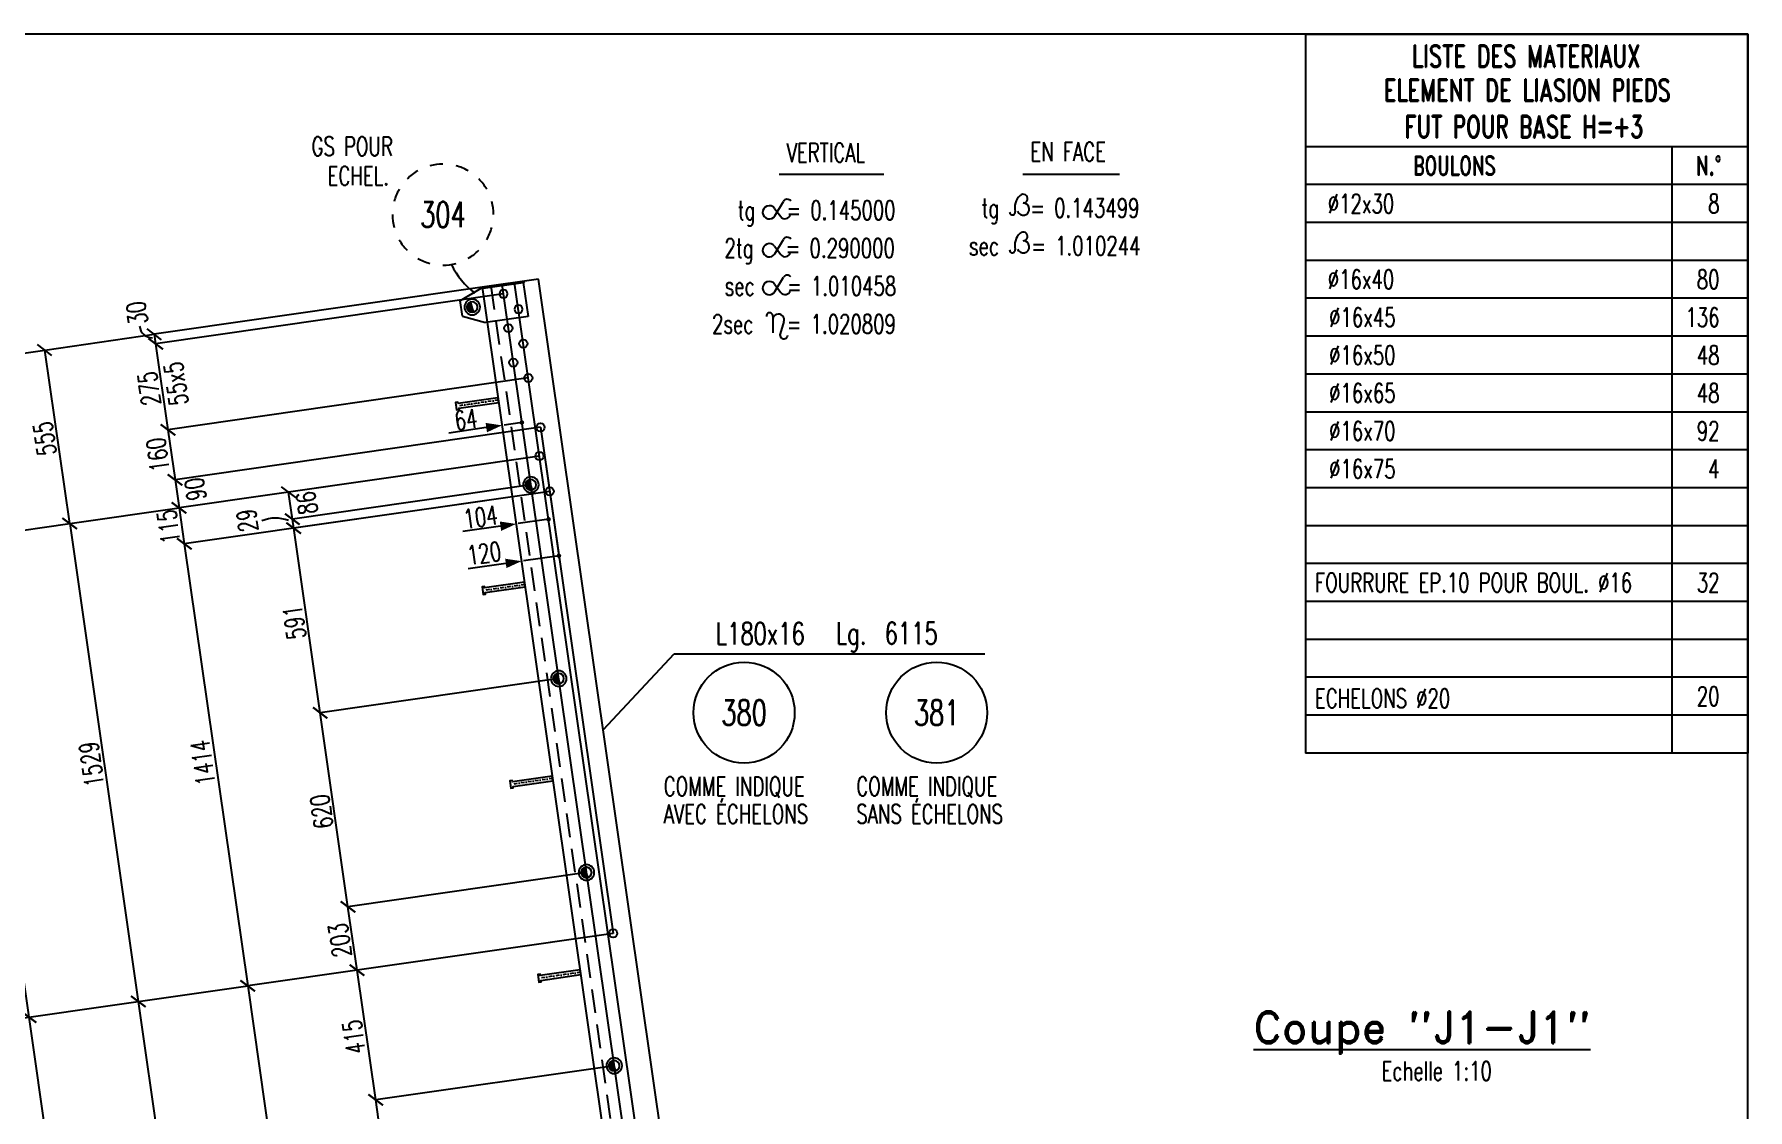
# Model space of a CAD drawing. Extents: x 142141 to 158361, y -148739 to -137259.
# Drawn here: x 152935 to 158361, y -140664 to -137259 of the extents above; entities that cross this region are included whole.
import ezdxf
from ezdxf.enums import TextEntityAlignment as Align

# ---------------------------------------------------------------- set-up
doc = ezdxf.new("R2010")
doc.units = 0
doc.header["$LTSCALE"] = 150
doc.header["$MEASUREMENT"] = 0
doc.header["$PDMODE"] = 33
doc.header["$PDSIZE"] = 5
doc.linetypes.add('DASHDOT', pattern=[1, 0.5, -0.25, 0, -0.25])
doc.linetypes.add('DASHED', pattern=[0.75, 0.5, -0.25])
doc.layers.get('0').update_dxf_attribs({"linetype": 'CONTINUOUS'})
for name, color, linetype in [('ASSI', 6, 'CONTINUOUS'), ('BOLLINI_1', 7, 'CONTINUOUS'), ('Echelon', 3, 'CONTINUOUS'), ('FORI', 2, 'CONTINUOUS'), ('LINEA-MEDIA', 7, 'CONTINUOUS'), ('LINEA_ANG', 2, 'CONTINUOUS'), ('LINEE_PIASTRA', 2, 'CONTINUOUS'), ('LINEE_PIASTRE', 2, 'CONTINUOUS'), ('LM', 7, 'CONTINUOUS'), ('LP', 3, 'CONTINUOUS'), ('LS', 7, 'CONTINUOUS'), ('MZ', 6, 'DASHDOT'), ('PIASTRE', 5, 'CONTINUOUS'), ('QT_MAL', 7, 'CONTINUOUS'), ('QT_MPR', 7, 'CONTINUOUS'), ('TESTI_A_P', 7, 'CONTINUOUS'), ('TRAT-Y', 7, 'DASHED')]:
    doc.layers.add(name, color=color, linetype=linetype)
doc.styles.add('QUOTE', font='ROMANS8.SHX', dxfattribs={"width": 0.7})
doc.styles.add('RD', font='ROMAND8.SHX', dxfattribs={"width": 0.7})
doc.styles.add('RQL', font='ROMANS8.SHX', dxfattribs={"width": 0.7})
doc.styles.add('RS', font='ROMANS8.shx', dxfattribs={"width": 0.7})
doc.styles.get("Standard").update_dxf_attribs({"font": 'ROMANS8.SHX', "width": 0.7})
doc.dimstyles.new('FRECCE1', dxfattribs={"dimtxt": 60, "dimasz": 6.6667, "dimexe": 0, "dimexo": 0, "dimgap": 1, "dimtad": 1, "dimzin": 0, "dimdsep": 46, "dimtxsty": 'RS', "dimblk1": 'QUOTP', "dimblk2": 'QUOTF', "dimsah": 1, "dimcen": 0, "dimclrd": 2, "dimclre": 2, "dimclrt": 7, "dimadec": 0, "dimazin": 0, "dimtfac": 1, "dimtix": 1, "dimtmove": 2, "dimatfit": 3, "dimldrblk": 'QUOTP', "dimfxl": 1, "dimtolj": 1, "dimtzin": 0, "dimarcsym": 0})
doc.dimstyles.new('TRATTO', dxfattribs={"dimscale": 0, "dimtxt": 60, "dimasz": 40, "dimexe": 0, "dimexo": 0, "dimgap": 10, "dimtad": 1, "dimrnd": 0.5, "dimdsep": 46, "dimtxsty": 'RS', "dimblk1": 'OBLIQUE', "dimblk2": 'OBLIQUE', "dimsah": 1, "dimcen": 0.09, "dimclrd": 2, "dimclre": 2, "dimclrt": 7, "dimadec": 0, "dimazin": 0, "dimtfac": 1, "dimtix": 1, "dimtmove": 2, "dimatfit": 3, "dimfxl": 1, "dimtolj": 1, "dimtzin": 0, "dimarcsym": 0})

# ---------------------------------------------------------------- blocks, each defined once
blk = doc.blocks.new('16')
blk.add_circle((0, 0), 1)
blk = doc.blocks.new('P20')
at = {"color": 0}
for p, q in [((0, 0.98), (0.02, 1)), ((0, 0.94), (0.06, 1)), ((1, -0.01), (0, 0.99)), ((0, 0.89), (0.1, 0.99)), ((0, 0.85), (0.14, 0.99)), ((0, 0.8), (0.18, 0.98)), ((0, 0.76), (0.22, 0.98)), ((0, 0.71), (0.25, 0.97)), ((0, 0.67), (0.29, 0.96)), ((1, -0.05), (0, 0.95)), ((0, 0.62), (0.32, 0.95)), ((0, 0.58), (0.36, 0.93)), ((0, 0.53), (0.39, 0.92)), ((0, 0.49), (0.42, 0.91)), ((1, -0.09), (0, 0.9)), ((0, 0.44), (0.45, 0.89)), ((0, 0.4), (0.48, 0.88)), ((0.99, -0.13), (0, 0.86)), ((0, 0.35), (0.51, 0.86)), ((0, 0.31), (0.54, 0.84)), ((0, 0.26), (0.56, 0.83)), ((0.99, -0.17), (0, 0.81)), ((0, 0.22), (0.59, 0.81)), ((0, 0.17), (0.61, 0.79)), ((0.98, -0.21), (0, 0.77)), ((0, 0.13), (0.64, 0.77)), ((0, 0.08), (0.66, 0.75)), ((0, 0.04), (0.69, 0.73)), ((0.97, -0.25), (0, 0.72)), ((0, -0.01), (0.71, 0.7)), ((0.96, -0.28), (0, 0.68)), ((0, -0.05), (0.73, 0.68)), ((0, -0.1), (0.75, 0.66)), ((0.95, -0.32), (0, 0.63)), ((0, -0.14), (0.77, 0.63)), ((0, -0.19), (0.79, 0.61)), ((0.94, -0.35), (0, 0.59)), ((0, -0.23), (0.81, 0.58)), ((0, -0.28), (0.83, 0.56)), ((0.92, -0.38), (0, 0.54)), ((0, -0.32), (0.85, 0.53)), ((0.91, -0.41), (0, 0.5)), ((0, -0.36), (0.87, 0.5)), ((0, -0.41), (0.88, 0.47)), ((0.9, -0.44), (0, 0.45)), ((0, -0.45), (0.9, 0.44)), ((0.88, -0.47), (0, 0.41)), ((0, -0.5), (0.91, 0.41)), ((0, -0.54), (0.92, 0.38)), ((0.87, -0.5), (0, 0.36)), ((0, -0.59), (0.94, 0.35)), ((0.85, -0.53), (0, 0.32)), ((0, -0.63), (0.95, 0.31)), ((0, -0.68), (0.96, 0.28)), ((0.83, -0.56), (0, 0.27)), ((0, -0.72), (0.97, 0.25)), ((0.81, -0.58), (0, 0.23)), ((0, -0.77), (0.98, 0.21)), ((0.79, -0.61), (0, 0.18)), ((0, -0.81), (0.99, 0.17)), ((0.77, -0.63), (0, 0.14)), ((0, -0.86), (0.99, 0.13)), ((0.75, -0.66), (0, 0.09)), ((0, -0.9), (1, 0.09)), ((0.73, -0.68), (0, 0.05)), ((0, -0.95), (1, 0.05)), ((0.71, -0.7), (0, 0.01)), ((0, -0.99), (1, 0.01)), ((1, 0.04), (0.04, 1)), ((1, 0.09), (0.09, 1)), ((0.99, 0.14), (0.14, 0.99)), ((0.98, 0.19), (0.19, 0.98)), ((0.97, 0.25), (0.25, 0.97)), ((0.95, 0.31), (0.31, 0.95)), ((0.92, 0.38), (0.38, 0.92)), ((0.88, 0.47), (0.47, 0.88)), ((0.81, 0.59), (0.59, 0.81)), ((0.69, -0.73), (0, -0.04)), ((0.66, -0.75), (0, -0.08)), ((0.64, -0.77), (0, -0.13)), ((0.61, -0.79), (0, -0.17)), ((0.59, -0.81), (0, -0.22)), ((0.56, -0.83), (0, -0.26)), ((0.54, -0.84), (0, -0.31)), ((0.51, -0.86), (0, -0.35)), ((0.48, -0.88), (0, -0.4)), ((0.45, -0.89), (0, -0.44)), ((0.42, -0.91), (0, -0.49)), ((0.39, -0.92), (0, -0.53)), ((0.36, -0.93), (0, -0.58)), ((0.32, -0.95), (0, -0.62)), ((0.29, -0.96), (0, -0.67)), ((0.25, -0.97), (0, -0.71)), ((0.22, -0.98), (0, -0.76)), ((0.18, -0.98), (0, -0.8)), ((0.14, -0.99), (0, -0.85)), ((0.1, -0.99), (0, -0.89)), ((0.04, -1), (1, -0.04)), ((0.09, -1), (1, -0.09)), ((0.14, -0.99), (0.99, -0.14)), ((0.19, -0.98), (0.98, -0.19)), ((0.25, -0.97), (0.97, -0.25)), ((0.31, -0.95), (0.95, -0.31)), ((0.38, -0.92), (0.92, -0.38)), ((0.47, -0.88), (0.88, -0.47)), ((0.59, -0.81), (0.81, -0.59))]:
    blk.add_line(p, q, dxfattribs=at)
for radius in [1.5, 1]:
    blk.add_circle((0, 0), radius)
blk = doc.blocks.new('ASSE98')
blk.add_line((0, 0), (1, 0))
at = {"color": 7, "style": 'QUOTE', "width": 0.5, "flags": 1}
for tag, p in [('TI', (1.38308, 6.82731)), ('DI_S', (1.38308, 6.42178)), ('D_S', (1.38308, 6.02092)), ('E_S', (1.38308, 5.68065)), ('NFORI', (1.36454, 5.29792)), ('ALAR', (1.36349, 4.93246)), ('FAM', (1.3775, 4.54645)), ('ALA', (1.38308, 4.19257)), ('DISP2', (1.38308, 3.84971)), ('DISP1', (1.38308, 3.50686)), ('PINZAF', (1.38308, 3.164)), ('PINZAI', (1.38308, 2.82114)), ('TRP', (1.38308, 2.47829)), ('NP', (1.38308, 2.13543)), ('SV', (1.38308, 1.79257)), ('PESO', (1.38308, 1.44971)), ('QUA', (1.38308, 1.10686)), ('LUN', (1.38308, 0.764)), ('PROF', (1.38308, 0.42114)), ('POS', (1.38308, 0.07829))]:
    blk.add_attdef(tag, p, '', height=0.2, dxfattribs=at)
at = {"color": 7, "flags": 1}
for tag, p in [('LAV1', (3.07431, 6.82847)), ('LAV2', (3.07431, 6.49513)), ('LAV3', (3.07431, 6.1618)), ('LAV4', (3.07431, 5.82847)), ('LAV5', (3.07431, 5.49513)), ('LAV6', (3.07431, 5.1618)), ('LAV7', (3.07431, 4.82847)), ('LAV8', (3.07431, 4.49513)), ('LAV9', (3.07431, 4.1618)), ('LAV10', (3.07431, 3.82847))]:
    blk.add_attdef(tag, p, '', height=0.2, dxfattribs=at)
blk = doc.blocks.new('A$C6E393FD9')
at = {"layer": 'Echelon'}
blk.add_lwpolyline([(2.5, 0), (0, 19.8), (168.6, 41.4), (167.9, 47.2), (177.8, 48.5), (181.8, 17.1), (171.9, 15.8), (171.2, 21.6), (2.5, 0)], close=True, dxfattribs=at)
at = {"layer": 'MZ', "ltscale": 0.2}
blk.add_line((1.3, 9.9), (179.8, 32.8), dxfattribs=at)
blk = doc.blocks.new('MRKR_98')
blk.add_point((0, 0))
at = {"color": 7, "style": 'QUOTE', "width": 0.5, "flags": 1}
for tag, p in [('NFORI', (3.72, 5.3)), ('TI', (3.73, 6.83)), ('DI_S', (3.73, 6.42)), ('D_S', (3.73, 6.02)), ('E_S', (3.73, 5.68)), ('AUX2', (3.71, 4.93)), ('AUX1', (3.73, 4.19)), ('FAM', (3.73, 4.55)), ('COMMESSA', (3.73, 3.85)), ('MD', (3.73, 3.51)), ('MP', (3.73, 3.16)), ('LARGHEZZA', (3.73, 2.82)), ('SPESSORE', (3.73, 2.48)), ('NP', (3.73, 2.14)), ('SV', (3.73, 1.79)), ('PESO', (3.73, 1.45)), ('QUA', (3.73, 1.11)), ('LUN', (3.73, 0.76)), ('PROF', (3.73, 0.42)), ('POS', (3.73, 0.08))]:
    blk.add_attdef(tag, p, '', height=0.2, dxfattribs=at)
at = {"color": 7, "flags": 1}
for tag, p in [('LAV1', (5.26, 6.88)), ('LAV2', (5.26, 6.55)), ('LAV3', (5.26, 6.21)), ('LAV4', (5.26, 5.88)), ('LAV5', (5.26, 5.55)), ('LAV6', (5.26, 5.21)), ('LAV7', (5.26, 4.88)), ('LAV8', (5.26, 4.55)), ('LAV9', (5.26, 4.21)), ('LAV10', (5.26, 3.88))]:
    blk.add_attdef(tag, p, '', height=0.2, dxfattribs=at)
blk = doc.blocks.new('_OBLIQUE')
at = {"color": 0, "linetype": 'ByBlock'}
blk.add_line((-0.5, -0.5), (0.5, 0.5), dxfattribs=at)
blk = doc.blocks.new('*D19')
at = {"layer": 'QT_MPR', "color": 2, "lineweight": -2, "transparency": 16777216}
for p, q in [((151559.7, -139021.5), (153047.5, -138808)), ((153047.5, -138808), (153264.6, -140321.4)), ((151761, -140537.2), (153264.6, -140321.4))]:
    blk.add_line(p, q, dxfattribs=at)
at = {"layer": 'QT_MPR', "color": 2, "lineweight": -2, "transparency": 16777216, "xscale": 40, "yscale": 40, "zscale": 40}
for p, rotation in [((153047.5, -138808), 98.1661393023543), ((153264.6, -140321.4), 278.1661393023543)]:
    blk.add_blockref('_OBLIQUE', p, dxfattribs=dict(at, rotation=rotation))
at = {"layer": 'QT_MPR', "color": 7, "transparency": 16777216, "insert": (153116.4, -139570.4), "char_height": 60, "attachment_point": 5, "rotation": 98.1661, "style": 'RS'}
blk.add_mtext('\\A1;1529', dxfattribs=at)
blk = doc.blocks.new('*D20')
at = {"layer": 'QT_MPR', "color": 2, "lineweight": -2, "transparency": 16777216}
for p, q in [((151761, -140537.2), (153264.6, -140321.4)), ((153264.6, -140321.4), (153482.5, -141839.4)), ((151994.7, -142052.9), (153482.5, -141839.4))]:
    blk.add_line(p, q, dxfattribs=at)
at = {"layer": 'QT_MPR', "color": 2, "lineweight": -2, "transparency": 16777216, "xscale": 40, "yscale": 40, "zscale": 40}
for p, rotation in [((153264.6, -140321.4), 98.1661393023543), ((153482.5, -141839.4), 278.1661393023543)]:
    blk.add_blockref('_OBLIQUE', p, dxfattribs=dict(at, rotation=rotation))
at = {"layer": 'QT_MPR', "color": 7, "transparency": 16777216, "insert": (153327.2, -141039), "char_height": 60, "attachment_point": 5, "rotation": 98.1661, "style": 'RS'}
blk.add_mtext('\\A1;1533.5', dxfattribs=at)
blk = doc.blocks.new('*D27')
at = {"layer": 'QT_MPR', "color": 2, "lineweight": -2, "transparency": 16777216}
for p, q in [((151560.2, -139137.6), (152717.3, -138971.5)), ((152717.3, -138971.5), (152918.2, -140371.1)), ((151761, -140537.2), (152918.2, -140371.1))]:
    blk.add_line(p, q, dxfattribs=at)
at = {"layer": 'QT_MPR', "color": 2, "lineweight": -2, "transparency": 16777216, "xscale": 40, "yscale": 40, "zscale": 40}
for p, rotation in [((152717.3, -138971.5), 98.1661393023543), ((152918.2, -140371.1), 278.1661393023543)]:
    blk.add_blockref('_OBLIQUE', p, dxfattribs=dict(at, rotation=rotation))
at = {"layer": 'QT_MPR', "color": 7, "transparency": 16777216, "insert": (152776.4, -139664.6), "char_height": 60, "attachment_point": 5, "rotation": 98.1661, "style": 'RS'}
blk.add_mtext('\\A1;1414', dxfattribs=at)
blk = doc.blocks.new('*D28')
at = {"layer": 'QT_MPR', "color": 2, "lineweight": -2, "transparency": 16777216}
for p, q in [((151761, -140537.2), (152918.2, -140371.1)), ((152918.2, -140371.1), (153113.6, -141733.2)), ((151926.8, -141903.5), (153113.6, -141733.2))]:
    blk.add_line(p, q, dxfattribs=at)
at = {"layer": 'QT_MPR', "color": 2, "lineweight": -2, "transparency": 16777216, "xscale": 40, "yscale": 40, "zscale": 40}
for p, rotation in [((152918.2, -140371.1), 98.1661393023543), ((153113.6, -141733.2), 278.1661393023543)]:
    blk.add_blockref('_OBLIQUE', p, dxfattribs=dict(at, rotation=rotation))
at = {"layer": 'QT_MPR', "color": 7, "transparency": 16777216, "insert": (152968.8, -141060.3), "char_height": 60, "attachment_point": 5, "rotation": 98.1661, "style": 'RS'}
blk.add_mtext('\\A1;1376', dxfattribs=at)
blk = doc.blocks.new('*D53')
at = {"layer": 'LS', "color": 2, "lineweight": -2, "transparency": 16777216}
for p, q in [((151583.8, -138457.3), (152968.6, -138258.6)), ((153047.5, -138808), (152968.6, -138258.6)), ((151559.7, -139021.5), (153047.5, -138808))]:
    blk.add_line(p, q, dxfattribs=at)
at = {"layer": 'LS', "color": 2, "lineweight": -2, "transparency": 16777216, "xscale": 40, "yscale": 40, "zscale": 40}
for p, rotation in [((152968.6, -138258.6), 98.1661393023543), ((153047.5, -138808), 278.1661393023543)]:
    blk.add_blockref('_OBLIQUE', p, dxfattribs=dict(at, rotation=rotation))
at = {"layer": 'LS', "color": 7, "transparency": 16777216, "insert": (152968.4, -138539), "char_height": 60, "attachment_point": 5, "rotation": 98.1661, "style": 'RS'}
blk.add_mtext('\\A1;555', dxfattribs=at)
blk = doc.blocks.new('*D54')
at = {"layer": 'QT_MPR', "color": 2, "lineweight": -2, "transparency": 16777216}
for p, q in [((154353.4, -138059.9), (153315.1, -138208.9)), ((154421.1, -138080.7), (153319.4, -138238.8)), ((153315.1, -138208.9), (153319.4, -138238.8))]:
    blk.add_line(p, q, dxfattribs=at)
at = {"layer": 'QT_MPR', "color": 2, "lineweight": -2, "transparency": 16777216, "xscale": 40, "yscale": 40, "zscale": 40}
for p, rotation in [((153315.1, -138208.9), 98.16613930234844), ((153319.4, -138238.8), 278.1661393023484)]:
    blk.add_blockref('_OBLIQUE', p, dxfattribs=dict(at, rotation=rotation))
at = {"layer": 'QT_MPR', "color": 7, "transparency": 16777216, "insert": (153260.6, -138141.3), "char_height": 60, "attachment_point": 5, "rotation": 98.1661, "style": 'RS'}
blk.add_mtext('\\A1;30', dxfattribs=at)
blk = doc.blocks.new('*D55')
at = {"layer": 'QT_MPR', "color": 2, "lineweight": -2, "transparency": 16777216}
for p, q in [((154421.1, -138080.7), (153319.4, -138238.8)), ((153319.4, -138238.8), (153358.4, -138511)), ((154499.7, -138347.2), (153358.4, -138511))]:
    blk.add_line(p, q, dxfattribs=at)
at = {"layer": 'QT_MPR', "color": 2, "lineweight": -2, "transparency": 16777216, "xscale": 40, "yscale": 40, "zscale": 40}
for p, rotation in [((153319.4, -138238.8), 98.16613930234844), ((153358.4, -138511), 278.1661393023484)]:
    blk.add_blockref('_OBLIQUE', p, dxfattribs=dict(at, rotation=rotation))
at = {"layer": 'QT_MPR', "color": 7, "transparency": 16777216, "insert": (153384, -138364.9), "char_height": 60, "attachment_point": 5, "rotation": 98.1661, "style": 'RS'}
blk.add_mtext('\\A1;55x5', dxfattribs=at)
blk = doc.blocks.new('*D56')
at = {"layer": 'QT_MPR', "color": 2, "lineweight": -2, "transparency": 16777216}
for p, q in [((154421.1, -138080.7), (153319.4, -138238.8)), ((153319.4, -138238.8), (153358.4, -138511)), ((154499.7, -138347.2), (153358.4, -138511))]:
    blk.add_line(p, q, dxfattribs=at)
at = {"layer": 'QT_MPR', "color": 2, "lineweight": -2, "transparency": 16777216, "xscale": 40, "yscale": 40, "zscale": 40}
for p, rotation in [((153319.4, -138238.8), 98.16613930234844), ((153358.4, -138511), 278.1661393023484)]:
    blk.add_blockref('_OBLIQUE', p, dxfattribs=dict(at, rotation=rotation))
at = {"layer": 'QT_MPR', "color": 7, "transparency": 16777216, "insert": (153299.3, -138380.6), "char_height": 60, "attachment_point": 5, "rotation": 98.1661, "style": 'RS'}
blk.add_mtext('\\A1;275', dxfattribs=at)
blk = doc.blocks.new('*D57')
at = {"layer": 'QT_MPR', "color": 2, "lineweight": -2, "transparency": 16777216}
for p, q in [((154499.7, -138347.2), (153358.4, -138511)), ((153358.4, -138511), (153381.1, -138669.2)), ((154538.3, -138503.1), (153381.1, -138669.2))]:
    blk.add_line(p, q, dxfattribs=at)
at = {"layer": 'QT_MPR', "color": 2, "lineweight": -2, "transparency": 16777216, "xscale": 40, "yscale": 40, "zscale": 40}
for p, rotation in [((153358.4, -138511), 98.16613930234844), ((153381.1, -138669.2), 278.1661393023484)]:
    blk.add_blockref('_OBLIQUE', p, dxfattribs=dict(at, rotation=rotation))
at = {"layer": 'QT_MPR', "color": 7, "transparency": 16777216, "insert": (153326.5, -138590.4), "char_height": 60, "attachment_point": 5, "rotation": 98.1661, "style": 'RS'}
blk.add_mtext('\\A1;160', dxfattribs=at)
blk = doc.blocks.new('*D58')
at = {"layer": 'QT_MPR', "color": 2, "lineweight": -2, "transparency": 16777216}
for p, q in [((154538.3, -138503.1), (153381.1, -138669.2)), ((154535.2, -138594.5), (153393.9, -138758.3)), ((153381.1, -138669.2), (153393.9, -138758.3))]:
    blk.add_line(p, q, dxfattribs=at)
at = {"layer": 'QT_MPR', "color": 2, "lineweight": -2, "transparency": 16777216, "xscale": 40, "yscale": 40, "zscale": 40}
for p, rotation in [((153381.1, -138669.2), 98.16613930234844), ((153393.9, -138758.3), 278.1661393023484)]:
    blk.add_blockref('_OBLIQUE', p, dxfattribs=dict(at, rotation=rotation))
at = {"layer": 'QT_MPR', "color": 7, "transparency": 16777216, "insert": (153445.3, -138699.3), "char_height": 60, "attachment_point": 5, "rotation": 98.1661, "style": 'RS'}
blk.add_mtext('\\A1;90', dxfattribs=at)
blk = doc.blocks.new('*D59')
at = {"layer": 'QT_MPR', "color": 2, "lineweight": -2, "transparency": 16777216}
for p, q in [((154535.2, -138594.5), (153393.9, -138758.3)), ((154567.4, -138706.1), (153410.2, -138872.1)), ((153393.9, -138758.3), (153410.2, -138872.1))]:
    blk.add_line(p, q, dxfattribs=at)
at = {"layer": 'QT_MPR', "color": 2, "lineweight": -2, "transparency": 16777216, "xscale": 40, "yscale": 40, "zscale": 40}
for p, rotation in [((153393.9, -138758.3), 98.16613930234844), ((153410.2, -138872.1), 278.1661393023484)]:
    blk.add_blockref('_OBLIQUE', p, dxfattribs=dict(at, rotation=rotation))
at = {"layer": 'QT_MPR', "color": 7, "transparency": 16777216, "insert": (153360.4, -138818), "char_height": 60, "attachment_point": 5, "rotation": 98.1661, "style": 'RS'}
blk.add_mtext('\\A1;115', dxfattribs=at)
blk = doc.blocks.new('*D60')
at = {"layer": 'QT_MPR', "color": 2, "lineweight": -2, "transparency": 16777216}
for p, q in [((154567.4, -138706.1), (153410.2, -138872.1)), ((153410.2, -138872.1), (153611.1, -140271.7)), ((154768.2, -140105.6), (153611.1, -140271.7))]:
    blk.add_line(p, q, dxfattribs=at)
at = {"layer": 'QT_MPR', "color": 2, "lineweight": -2, "transparency": 16777216, "xscale": 40, "yscale": 40, "zscale": 40}
for p, rotation in [((153410.2, -138872.1), 98.16613930234844), ((153611.1, -140271.7), 278.1661393023484)]:
    blk.add_blockref('_OBLIQUE', p, dxfattribs=dict(at, rotation=rotation))
at = {"layer": 'QT_MPR', "color": 7, "transparency": 16777216, "insert": (153469.3, -139565.2), "char_height": 60, "attachment_point": 5, "rotation": 98.1661, "style": 'RS'}
blk.add_mtext('\\A1;1414', dxfattribs=at)
blk = doc.blocks.new('*D61')
at = {"layer": 'QT_MPR', "color": 2, "lineweight": -2, "transparency": 16777216}
for p, q in [((154768.2, -140105.6), (153611.1, -140271.7)), ((153611.1, -140271.7), (153806.5, -141633.8)), ((154908.2, -141475.7), (153806.5, -141633.8))]:
    blk.add_line(p, q, dxfattribs=at)
at = {"layer": 'QT_MPR', "color": 2, "lineweight": -2, "transparency": 16777216, "xscale": 40, "yscale": 40, "zscale": 40}
for p, rotation in [((153611.1, -140271.7), 98.16613930234844), ((153806.5, -141633.8), 278.1661393023484)]:
    blk.add_blockref('_OBLIQUE', p, dxfattribs=dict(at, rotation=rotation))
at = {"layer": 'QT_MPR', "color": 7, "transparency": 16777216, "insert": (153649.7, -140822.5), "char_height": 60, "attachment_point": 5, "rotation": 98.1661, "style": 'RS'}
blk.add_mtext('\\A1;1376', dxfattribs=at)
blk = doc.blocks.new('QUOTP')
at = {"layer": 'ASSI', "color": 2, "const_width": 1.07}
blk.add_lwpolyline([(-0.53, 0, 1), (0.53, 0, 1)], format="xyb", close=True, dxfattribs=at)
blk = doc.blocks.new('QUOTF')
at = {"layer": 'LS', "color": 2}
blk.add_line((7.5, 0), (25.5, 0), dxfattribs=at)
blk.add_solid([(7.5, 2.25), (0, 0), (7.5, -2.25)], dxfattribs=at)
blk = doc.blocks.new('*D140')
at = {"layer": 'QT_MAL', "color": 2, "lineweight": -2, "transparency": 16777216}
for p, q in [((154477.9, -138927.1), (154477.9, -138927.1)), ((154590.1, -138911), (154484.5, -138926.2))]:
    blk.add_line(p, q, dxfattribs=at)
at = {"layer": 'QT_MAL', "color": 2, "lineweight": -2, "transparency": 16777216, "xscale": 6.6667, "yscale": 6.6667, "zscale": 6.6667}
for name, p, rotation in [('QUOTF', (154477.9, -138927.1), 188.1661393023543), ('QUOTP', (154596.7, -138910.1), 8.166139302354312)]:
    blk.add_blockref(name, p, dxfattribs=dict(at, rotation=rotation))
at = {"layer": 'QT_MAL', "color": 7, "transparency": 16777216, "insert": (154359.6, -138902.2), "char_height": 60, "attachment_point": 5, "rotation": 8.1661, "style": 'RS'}
blk.add_mtext('\\A1;120', dxfattribs=at)
blk = doc.blocks.new('*D141')
at = {"layer": 'QT_MAL', "color": 2, "lineweight": -2, "transparency": 16777216}
for p, q in [((154461, -138809.3), (154461, -138809.3)), ((154557.3, -138795.5), (154467.6, -138808.3)), ((154563.9, -138794.5), (154563.9, -138794.5))]:
    blk.add_line(p, q, dxfattribs=at)
at = {"layer": 'QT_MAL', "color": 2, "lineweight": -2, "transparency": 16777216, "xscale": 6.6667, "yscale": 6.6667, "zscale": 6.6667}
for name, p, rotation in [('QUOTP', (154563.9, -138794.5), 8.166139302354312), ('QUOTF', (154461, -138809.3), 188.1661393023543)]:
    blk.add_blockref(name, p, dxfattribs=dict(at, rotation=rotation))
at = {"layer": 'QT_MAL', "color": 7, "transparency": 16777216, "insert": (154348.3, -138787.7), "char_height": 60, "attachment_point": 5, "rotation": 8.1661, "style": 'RS'}
blk.add_mtext('\\A1;104', dxfattribs=at)
blk = doc.blocks.new('*D142')
at = {"layer": 'QT_MAL', "color": 2, "lineweight": -2, "transparency": 16777216}
for p, q in [((154416.2, -138497.2), (154416.2, -138497.2)), ((154472.9, -138489.1), (154422.8, -138496.3)), ((154479.5, -138488.1), (154479.5, -138488.1))]:
    blk.add_line(p, q, dxfattribs=at)
at = {"layer": 'QT_MAL', "color": 2, "lineweight": -2, "transparency": 16777216, "xscale": 6.6667, "yscale": 6.6667, "zscale": 6.6667}
for name, p, rotation in [('QUOTF', (154416.2, -138497.2), 188.1661393023543), ('QUOTP', (154479.5, -138488.1), 8.166139302354312)]:
    blk.add_blockref(name, p, dxfattribs=dict(at, rotation=rotation))
at = {"layer": 'QT_MAL', "color": 7, "transparency": 16777216, "insert": (154302.1, -138478.7), "char_height": 60, "attachment_point": 5, "rotation": 8.1661, "style": 'RS'}
blk.add_mtext('\\A1;64', dxfattribs=at)
blk = doc.blocks.new('xxx')
blk.add_circle((0, 0), 8)
at = {"color": 3, "style": 'RQL', "width": 0.7}
blk.add_attdef('POS', text='', height=4, dxfattribs=at).set_placement((0, 0), align=Align.MIDDLE)
at = {"style": 'RQL', "width": 0.7, "flags": 1}
for tag, p in [('POS1', (-0.39, -5.42)), ('TIPO', (-0.39, -8.66))]:
    blk.add_attdef(tag, p, '', height=2, dxfattribs=at)
blk = doc.blocks.new('*D164')
at = {"layer": 'QT_MPR', "color": 2, "lineweight": -2, "transparency": 16777216}
for p, q in [((154771.8, -140524.5), (154016.5, -140632.8)), ((154104, -141242.7), (154016.5, -140632.8)), ((154859.3, -141134.3), (154104, -141242.7))]:
    blk.add_line(p, q, dxfattribs=at)
at = {"layer": 'QT_MPR', "color": 2, "lineweight": -2, "transparency": 16777216, "xscale": 40, "yscale": 40, "zscale": 40}
for p, rotation in [((154016.5, -140632.8), 98.1661393023487), ((154104, -141242.7), 278.1661393023487)]:
    blk.add_blockref('_OBLIQUE', p, dxfattribs=dict(at, rotation=rotation))
at = {"layer": 'QT_MPR', "color": 7, "transparency": 16777216, "insert": (154020.6, -140943.5), "char_height": 60, "attachment_point": 5, "rotation": 98.1661, "style": 'RS'}
blk.add_mtext('\\A1;616', dxfattribs=at)
blk = doc.blocks.new('*D165')
at = {"layer": 'QT_MPR', "color": 2, "lineweight": -2, "transparency": 16777216}
for p, q in [((154768.2, -140105.6), (153957.5, -140222)), ((154016.5, -140632.8), (153957.5, -140222)), ((154771.8, -140524.5), (154016.5, -140632.8))]:
    blk.add_line(p, q, dxfattribs=at)
at = {"layer": 'QT_MPR', "color": 2, "lineweight": -2, "transparency": 16777216, "xscale": 40, "yscale": 40, "zscale": 40}
for p, rotation in [((153957.5, -140222), 98.1661393023487), ((154016.5, -140632.8), 278.1661393023487)]:
    blk.add_blockref('_OBLIQUE', p, dxfattribs=dict(at, rotation=rotation))
at = {"layer": 'QT_MPR', "color": 7, "transparency": 16777216, "insert": (153947.4, -140433.1), "char_height": 60, "attachment_point": 5, "rotation": 98.1661, "style": 'RS'}
blk.add_mtext('\\A1;415', dxfattribs=at)
blk = doc.blocks.new('*D166')
at = {"layer": 'LS', "color": 2, "lineweight": -2, "transparency": 16777216}
for p, q in [((154684, -139912.7), (153928.7, -140021.1)), ((153957.5, -140222), (153928.7, -140021.1)), ((154768.2, -140105.6), (153957.5, -140222))]:
    blk.add_line(p, q, dxfattribs=at)
at = {"layer": 'LS', "color": 2, "lineweight": -2, "transparency": 16777216, "xscale": 40, "yscale": 40, "zscale": 40}
for p, rotation in [((153928.7, -140021.1), 98.1661393023487), ((153957.5, -140222), 278.1661393023487)]:
    blk.add_blockref('_OBLIQUE', p, dxfattribs=dict(at, rotation=rotation))
at = {"layer": 'LS', "color": 7, "transparency": 16777216, "insert": (153903.5, -140127.2), "char_height": 60, "attachment_point": 5, "rotation": 98.1661, "style": 'RS'}
blk.add_mtext('\\A1;203', dxfattribs=at)
blk = doc.blocks.new('*D167')
at = {"layer": 'LS', "color": 2, "lineweight": -2, "transparency": 16777216}
for p, q in [((154595.9, -139299), (153840.6, -139407.4)), ((153928.7, -140021.1), (153840.6, -139407.4)), ((154684, -139912.7), (153928.7, -140021.1))]:
    blk.add_line(p, q, dxfattribs=at)
at = {"layer": 'LS', "color": 2, "lineweight": -2, "transparency": 16777216, "xscale": 40, "yscale": 40, "zscale": 40}
for p, rotation in [((153840.6, -139407.4), 98.1661393023487), ((153928.7, -140021.1), 278.1661393023487)]:
    blk.add_blockref('_OBLIQUE', p, dxfattribs=dict(at, rotation=rotation))
at = {"layer": 'LS', "color": 7, "transparency": 16777216, "insert": (153845.1, -139719.9), "char_height": 60, "attachment_point": 5, "rotation": 98.1661, "style": 'RS'}
blk.add_mtext('\\A1;620', dxfattribs=at)
blk = doc.blocks.new('*D168')
at = {"layer": 'LS', "color": 2, "lineweight": -2, "transparency": 16777216}
for p, q in [((154567.4, -138706.1), (153756.7, -138822.4)), ((153840.6, -139407.4), (153756.7, -138822.4)), ((154595.9, -139299), (153840.6, -139407.4))]:
    blk.add_line(p, q, dxfattribs=at)
at = {"layer": 'LS', "color": 2, "lineweight": -2, "transparency": 16777216, "xscale": 40, "yscale": 40, "zscale": 40}
for p, rotation in [((153756.7, -138822.4), 98.1661393023487), ((153840.6, -139407.4), 278.1661393023487)]:
    blk.add_blockref('_OBLIQUE', p, dxfattribs=dict(at, rotation=rotation))
at = {"layer": 'LS', "color": 7, "transparency": 16777216, "insert": (153759.1, -139120.6), "char_height": 60, "attachment_point": 5, "rotation": 98.1661, "style": 'RS'}
blk.add_mtext('\\A1;591', dxfattribs=at)
blk = doc.blocks.new('*D169')
at = {"layer": 'LS', "color": 2, "lineweight": -2, "transparency": 16777216}
for p, q in [((154507.8, -138685.3), (153752.6, -138793.7)), ((154567.4, -138706.1), (153756.7, -138822.4)), ((153756.7, -138822.4), (153752.6, -138793.7))]:
    blk.add_line(p, q, dxfattribs=at)
at = {"layer": 'LS', "color": 2, "lineweight": -2, "transparency": 16777216, "xscale": 40, "yscale": 40, "zscale": 40}
for p, rotation in [((153752.6, -138793.7), 98.1661393023487), ((153756.7, -138822.4), 278.1661393023487)]:
    blk.add_blockref('_OBLIQUE', p, dxfattribs=dict(at, rotation=rotation))
at = {"layer": 'LS', "color": 7, "transparency": 16777216, "insert": (153609.9, -138798.4), "char_height": 60, "attachment_point": 5, "rotation": 98.1661, "style": 'RS'}
blk.add_mtext('\\A1;29', dxfattribs=at)
blk = doc.blocks.new('*D170')
at = {"layer": 'LS', "color": 2, "lineweight": -2, "transparency": 16777216}
for p, q in [((154535.2, -138594.5), (153740.4, -138708.6)), ((153752.6, -138793.7), (153740.4, -138708.6)), ((154507.8, -138685.3), (153752.6, -138793.7))]:
    blk.add_line(p, q, dxfattribs=at)
at = {"layer": 'LS', "color": 2, "lineweight": -2, "transparency": 16777216, "xscale": 40, "yscale": 40, "zscale": 40}
for p, rotation in [((153740.4, -138708.6), 98.1661393023487), ((153752.6, -138793.7), 278.1661393023487)]:
    blk.add_blockref('_OBLIQUE', p, dxfattribs=dict(at, rotation=rotation))
at = {"layer": 'LS', "color": 7, "transparency": 16777216, "insert": (153798.2, -138743), "char_height": 60, "attachment_point": 5, "rotation": 98.1661, "style": 'RS'}
blk.add_mtext('\\A1;86', dxfattribs=at)
blk = doc.blocks.new('zzz')
at = {"linetype": 'Continuous'}
for start, end in [(120, 135), (90, 105), (60, 75), (30, 45), (150, 165), (180, 195), (0, 15), (330, 345), (210, 225), (240, 255), (270, 285), (300, 315)]:
    blk.add_arc((0, 0), 8, start, end, dxfattribs=at)
at = {"color": 3, "style": 'RQL', "width": 0.7}
blk.add_attdef('POS1', text='', height=4, dxfattribs=at).set_placement((0, 0), align=Align.MIDDLE)
at = {"style": 'RQL', "width": 0.7, "flags": 1}
blk.add_attdef('TIPO', (0, -8), '', height=3, dxfattribs=at)

msp = doc.modelspace()

# ---------------------------------------------------------------- linework, layer by layer
at = {"layer": 'LINEA-MEDIA'}
for p, q in [((155293.742, -137701.431), (155625.262, -137701.431)), ((156065.12, -137701.431), (156372.083, -137701.431)), ((155279.411, -137810.046), (155299.265, -137836.308)), ((155280.731, -137833.452), (155307.395, -137788.423)), ((155280.731, -137953.625), (155307.395, -137908.596)), ((155279.411, -137930.218), (155299.265, -137956.481)), ((155280.731, -138073.296), (155307.395, -138028.267)), ((155279.411, -138049.89), (155299.265, -138076.152)), ((155273.86, -138151.292), (155273.86, -138203.782)), ((155309.057, -138168.561), (155296.992, -138207.311))]:
    msp.add_line(p, q, dxfattribs=at)
for centre, radius, start, end in [((155262.629, -137822.733), 21.038, 37.08899, 329.368163), ((155319.566, -137795.63), 14.145, 36.935571, 149.368163), ((156091.744, -137808.125), 51.996, 132.141042, 193.778634), ((156066.661, -137812.506), 19.358, 200.722607, 90), ((156066.661, -137779.321), 13.827, 270, 135.157666), ((155312.762, -137826.104), 16.92, 217.08899, 345.851113), ((156032.465, -137822.096), 8.921, 179.906205, 10.244605), ((155319.566, -137915.803), 14.145, 36.935571, 149.368163), ((156091.744, -137927.714), 51.996, 132.141042, 193.778634), ((156066.661, -137932.094), 19.358, 200.722607, 90), ((156066.661, -137898.909), 13.827, 270, 135.157666), ((155262.629, -137942.905), 21.038, 37.08899, 329.368163), ((155312.762, -137946.277), 16.92, 217.08899, 345.851113), ((156032.465, -137941.684), 8.921, 179.906205, 10.244605), ((155319.566, -138035.474), 14.145, 36.935571, 149.368163), ((155262.629, -138062.577), 21.038, 37.08899, 329.368163), ((155312.762, -138065.949), 16.92, 217.08899, 345.851113), ((155263.786, -138150.552), 10.074, 355.786368, 189.399767), ((155291.773, -138163.18), 18.103, 342.70498, 171.681716), ((155308.752, -138210.972), 12.317, 162.70498, 355.007087)]:
    msp.add_arc(centre, radius, start, end, dxfattribs=at)
at = {"layer": 'LINEA_ANG'}
for p, q in [((154531.605, -138034.315), (154353.43, -138059.883)), ((154353.43, -138059.883), (155222.029, -144112.879)), ((155400.204, -144087.311), (154531.605, -138034.315))]:
    msp.add_line(p, q, dxfattribs=at)
at = {"layer": 'LINEE_PIASTRA'}
for p, q in [((154348.932, -138063.745), (154283.903, -138103.384)), ((154290.864, -138151.887), (154364.415, -138171.64))]:
    msp.add_line(p, q, dxfattribs=at)
at = {"layer": 'LINEE_PIASTRE'}
for p, q in [((154348.932, -138063.745), (154483.553, -138044.427)), ((154483.553, -138044.427), (154499.036, -138152.322)), ((154290.864, -138151.887), (154283.903, -138103.384)), ((154499.036, -138152.322), (154364.415, -138171.64))]:
    msp.add_line(p, q, dxfattribs=at)
at = {"layer": 'LP'}
for p, q in [((156960.931, -137258.972), (156960.931, -139534.737)), ((156960.931, -137258.972), (158360.931, -137258.972)), ((158360.931, -137258.972), (158360.931, -139534.737)), ((158360.931, -137614.972), (156960.931, -137614.972)), ((158360.931, -137734.956), (156960.931, -137734.956))]:
    msp.add_line(p, q, dxfattribs=at)
at = {"layer": 'LS', "color": 3}
for p, q in [((158120.66, -137614.972), (158120.66, -139534.737)), ((158120.66, -137614.972), (158120.66, -139534.737)), ((158360.931, -139534.737), (156960.931, -139534.737))]:
    msp.add_line(p, q, dxfattribs=at)
at = {"layer": 'LS', "color": 6}
for p, q in [((158360.931, -137854.939), (156960.931, -137854.939)), ((158360.931, -137974.939), (156960.931, -137974.939)), ((155302.714, -144224.585), (154416.863, -138051.361)), ((155342.309, -144218.904), (154456.457, -138045.679)), ((158360.931, -138094.922), (156960.931, -138094.922)), ((158360.931, -138094.939), (156960.931, -138094.939)), ((158360.931, -138214.905), (156960.931, -138214.905)), ((158360.931, -138214.922), (156960.931, -138214.922)), ((158360.931, -138334.888), (156960.931, -138334.888)), ((158360.931, -138454.872), (156960.931, -138454.872)), ((154538.266, -138503.136), (154598.715, -138924.387)), ((154538.266, -138503.136), (154768.223, -140105.638)), ((158360.931, -138574.855), (156960.931, -138574.855)), ((158360.931, -138694.838), (156960.931, -138694.838)), ((158360.931, -138814.821), (156960.931, -138814.821)), ((158360.931, -138934.804), (156960.931, -138934.804)), ((158360.931, -139054.788), (156960.931, -139054.788)), ((154961.842, -139220.006), (155945.172, -139220.006)), ((158360.931, -139174.788), (156960.931, -139174.788)), ((158360.931, -139294.771), (156960.931, -139294.771)), ((158360.931, -139294.771), (156960.931, -139294.771)), ((158360.931, -139414.754), (156960.931, -139414.754))]:
    msp.add_line(p, q, dxfattribs=at)
at = {"layer": 'LS', "color": 2}
for p, q in [((152968.697, -138259.172), (153315.066, -138208.887)), ((153047.452, -138807.989), (153393.903, -138758.273)), ((153264.625, -140321.403), (153611.076, -140271.687))]:
    msp.add_line(p, q, dxfattribs=at)
at = {"layer": 'LS', "color": 8}
msp.add_lwpolyline([(142140.931, -137258.972), (142140.931, -148738.972), (154860.931, -148738.972), (154860.931, -147138.972), (158360.931, -147138.972), (158360.931, -137258.972), (142140.931, -137258.972)], close=True, dxfattribs=at)
at = {"layer": 'LS', "color": 6}
msp.add_lwpolyline([(154737.289, -139460.534), (154961.842, -139220.006)], dxfattribs=at)
for centre, radius, start, end in [((154482.384, -137877.023), 252.049, 206.178565, 232.981841), ((153308.892, -138179.558), 40.338, 185.115182, 270.717274), ((153699.239, -138905.751), 114.872, 68.877468, 112.176184)]:
    msp.add_arc(centre, radius, start, end, dxfattribs=at)
at = {"layer": 'TRAT-Y'}
msp.add_line((154381.146, -138055.906), (155249.745, -144108.902), dxfattribs=at)

# ---------------------------------------------------------------- block references
at = {"layer": 'ASSI'}
ref = msp.add_blockref('ASSE98', (154353.43, -138059.883), dxfattribs=dict(at, xscale=6114.999999999999, rotation=278.1661393023512))
ref.add_attrib('PROF', 'L180x16', (155093.515, -139191.463), dxfattribs={"layer": '0', "color": 2, "height": 70, "style": 'QUOTE', "width": 0.7})
ref.add_attrib('LUN', '6115', (155628.176, -139190.41), dxfattribs={"layer": '0', "color": 2, "height": 70, "style": 'QUOTE', "width": 0.7})
ref.add_attrib('SV', 'Lg.', (155474.043, -139190.41), dxfattribs={"layer": '0', "color": 2, "height": 70, "style": 'QUOTE', "width": 0.7})
at = {"layer": 'BOLLINI_1', "xscale": 20, "yscale": 20, "zscale": 20}
for p, values in [((155183.002, -139406.841), {'POS': '380'}), ((155792.77, -139406.841), {'POS': '381'})]:
    msp.add_blockref('xxx', p, dxfattribs=at).add_auto_attribs(values)
at = {"layer": 'FORI'}
for name, p, xscale, yscale, zscale, rotation in [('16', (154421.068, -138080.67), -13, 13, 13, 196.3322786047029), ('P20', (154322.029, -138122.664), -16.5, 16.5, 16.5, 16.33227860470287), ('16', (154468.474, -138129.431), -13, 13, 13, 196.3322786047029), ('16', (154538.266, -138503.136), 13, 13, 13, 16.71075270670289), ('16', (154535.212, -138594.497), 13, 13, 13, 16.33227860470284), ('P20', (154507.833, -138685.306), -16.5, 16.5, 16.5, 16.33227860470287), ('16', (154567.385, -138706.058), 13, 13, 13, 16.2725590507087), ('P20', (154595.9, -139299.02), -16.5, 16.5, 16.5, 16.33227860470287), ('P20', (154683.968, -139912.733), -16.5, 16.5, 16.5, 16.33227860470287), ('16', (154768.223, -140105.638), 13, 13, 13, 16.33227860470284), ('P20', (154771.751, -140524.467), -16.5, 16.5, 16.5, 16.33227860470287)]:
    msp.add_blockref(name, p, dxfattribs=dict(at, xscale=xscale, yscale=yscale, zscale=zscale, rotation=rotation))
at = {"layer": 'FORI', "xscale": 13, "yscale": 13, "zscale": 13}
for p in [(154436.692, -138189.555), (154484.099, -138238.315), (154452.317, -138298.439), (154499.724, -138347.2)]:
    msp.add_blockref('16', p, dxfattribs=at)
at = {"layer": 'LS', "color": 6, "xscale": 19.99999994994134, "yscale": 19.99999994994134, "zscale": 19.99999994994134}
msp.add_blockref('zzz', (154229.378, -137829.818), dxfattribs=at).add_auto_attribs({'POS1': '304'})
at = {"layer": 'LS', "xscale": -0.7500000000000002, "yscale": 0.75, "zscale": 0.7500000000000001, "rotation": 15.46334860503078}
for p in [(154407.611, -138424.152), (154491.417, -139008.17), (154579.485, -139621.883), (154667.552, -140235.597)]:
    msp.add_blockref('A$C6E393FD9', p, dxfattribs=at)
at = {"layer": 'PIASTRE', "xscale": 20, "yscale": 20, "zscale": 20, "rotation": 98.16613930570276}
msp.add_blockref('MRKR_98', (154483.553, -138044.427), dxfattribs=at)

# ---------------------------------------------------------------- texts
at = {"layer": 'LINEA-MEDIA', "style": 'RS', "width": 0.7}
for s, p in [('VERTICAL', (155317.801, -137663.429)), ('EN FACE', (156089.378, -137660.599)), ('tg   = 0.145000', (155162.413, -137846.066)), ('tg   = 0.143499', (155934.714, -137838.823)), ('2tg   = 0.290000', (155120.941, -137966.068)), ('sec   = 1.010244', (155894.887, -137958.825)), ('sec   = 1.010458', (155121.382, -138086.069)), ('2sec   = 1.020809', (155081.318, -138206.07))]:
    msp.add_text(s, height=60.0007, dxfattribs=at).set_placement(p)
at = {"layer": 'LM', "style": 'RD', "width": 0.7}
for s, p in [('LISTE DES MATERIAUX', (157659.24, -137328.057)), ('ELEMENT DE LIASION PIEDS', (157663.155, -137436.059)), ('FUT POUR BASE H=+3', (157652.385, -137551.519))]:
    msp.add_text(s, height=69.993, dxfattribs=at).set_placement(p, align=Align.MIDDLE)
at = {"layer": 'LM', "char_height": 59.9916, "style": 'RD'}
for s, insert, attachment_point in [('BOULONS', (157301.978, -137674.964), 4), ('N.°', (158277.943, -137674.964), 6)]:
    msp.add_mtext(s, dxfattribs=dict(at, insert=insert, attachment_point=attachment_point))
at = {"layer": 'LS', "style": 'RS', "width": 0.7}
for s, p in [('GS POUR', (153813.269, -137643.87)), (' ECHEL.', (153835.33, -137737.162))]:
    msp.add_text(s, height=60, dxfattribs=at).set_placement(p)
at = {"layer": 'LS', "color": 7, "style": 'RS', "width": 0.7}
for s, height, p in [('∅12x30', 59.9916, (157031.104, -137824.95)), ('∅16x40', 59.9916, (157031.104, -138064.95)), ('∅16x45', 59.9916, (157035.314, -138184.876)), ('∅16x50', 59.9916, (157035.314, -138304.876)), ('∅16x65', 59.9916, (157035.314, -138424.859)), ('∅16x70', 59.9916, (157035.314, -138544.825)), ('∅16x75', 59.9916, (157035.314, -138664.809)), ('FOURRURE EP.10 POUR BOUL. %%C16', 59.9916, (156990.662, -139024.809)), ('ECHELONS %%C20', 59.9916, (156990.662, -139391.475)), ('Echelle 1:10', 60, (157201.43, -140570.958))]:
    msp.add_text(s, height=height, dxfattribs=at).set_placement(p)
for s, height, p in [('8', 59.992, (158271.654, -137824.893)), ('80', 59.9916, (158271.654, -138064.893)), ('136', 59.9916, (158271.654, -138184.876)), ('48', 59.9916, (158271.654, -138304.876)), ('48', 59.9916, (158271.654, -138424.859)), ('92', 59.9916, (158271.654, -138544.859)), ('4', 59.992, (158271.654, -138664.842)), ('32', 59.9916, (158271.654, -139024.775)), ('20', 59.9916, (158271.654, -139384.741))]:
    msp.add_text(s, height=height, dxfattribs=at).set_placement(p, align=Align.RIGHT)
at = {"layer": 'LS', "color": 3, "style": 'RD'}
msp.add_text('%%UCoupe "J1-J1"', height=100, dxfattribs=at).set_placement((157329.567, -140419.661, -2509.509), align=Align.MIDDLE)
at = {"layer": 'TESTI_A_P', "style": 'RS', "width": 0.7}
for s, p in [('COMME INDIQUE', (154928.449, -139669.878)), ('COMME INDIQUE', (155538.217, -139669.878)), ('AVEC ÉCHELONS', (154928.449, -139757.409)), ('SANS ÉCHELONS', (155538.217, -139757.409))]:
    msp.add_text(s, height=60, dxfattribs=at).set_placement(p)

# ---------------------------------------------------------------- dimensions: what is measured, and where the dimension line sits
at = {"layer": 'LS'}
dim = msp.add_linear_dim(base=(152968.615, -138258.603), p1=(151559.691, -139021.481), p2=(151583.801, -138457.322), angle=98.166139, text='555', dimstyle='TRATTO', override={"dimscale": 1}, dxfattribs=at)
dim.commit()
dim.dimension.update_dxf_attribs({"geometry": '*D53', "text_midpoint": (152968.439, -138538.977)})
for base, p1, p2, picture, middle in [((153740.354, -138708.558), (154507.833, -138685.306), (154535.212, -138594.497), '*D170', (153798.243, -138743.016)), ((153752.57, -138793.686), (154567.385, -138706.058), (154507.833, -138685.306), '*D169', (153609.938, -138798.356))]:
    dim = msp.add_linear_dim(base=base, p1=p1, p2=p2, angle=98.166139, dimstyle='TRATTO', override={"dimscale": 1}, dxfattribs=at)
    dim.commit()
    dim.dimension.update_dxf_attribs({"geometry": picture, "text_midpoint": middle, "dimtype": 160})
for base, p1, p2, picture, middle in [((153756.689, -138822.392), (154595.9, -139299.02), (154567.385, -138706.058), '*D168', (153759.068, -139120.577)), ((153840.637, -139407.399), (154683.968, -139912.733), (154595.9, -139299.02), '*D167', (153845.076, -139719.938)), ((153928.704, -140021.113), (154768.223, -140105.638), (154683.968, -139912.733), '*D166', (153903.521, -140127.224))]:
    dim = msp.add_linear_dim(base=base, p1=p1, p2=p2, angle=98.166139, dimstyle='TRATTO', override={"dimscale": 1}, dxfattribs=at)
    dim.commit()
    dim.dimension.update_dxf_attribs({"geometry": picture, "text_midpoint": middle})
at = {"layer": 'QT_MAL'}
for base, p1, p2, text, picture, middle in [((154416.189, -138497.23), (154479.54, -138488.139), (154416.189, -138497.23), '64', '*D142', (154302.126, -138478.66)), ((154460.967, -138809.277), (154563.913, -138794.504), (154460.967, -138809.277), '104', '*D141', (154348.259, -138787.66)), ((154477.88, -138927.135), (154596.663, -138910.09), (154477.88, -138927.135), '120', '*D140', (154359.642, -138902.166))]:
    dim = msp.add_linear_dim(base=base, p1=p1, p2=p2, angle=188.166139, text=text, dimstyle='FRECCE1', dxfattribs=at)
    dim.commit()
    dim.dimension.update_dxf_attribs({"geometry": picture, "text_midpoint": middle, "dimtype": 160})
at = {"layer": 'QT_MPR'}
for base, p1, p2, text, picture, middle in [((153319.354, -138238.765), (154353.43, -138059.883), (154421.068, -138080.67), '30', '*D54', (153260.603, -138141.263)), ((153358.416, -138510.977), (154421.068, -138080.67), (154499.724, -138347.2), '275', '*D56', (153299.29, -138380.552)), ((153358.416, -138510.977), (154421.068, -138080.67), (154499.724, -138347.2), '55x5', '*D55', (153383.999, -138364.928)), ((153381.119, -138669.186), (154499.724, -138347.2), (154538.266, -138503.136), '160', '*D57', (153326.49, -138590.378)), ((153393.903, -138758.273), (154538.266, -138503.136), (154535.212, -138594.497), '90', '*D58', (153445.3, -138699.335)), ((153264.625, -140321.403), (151559.691, -139021.481), (151761.027, -140537.167), '1529', '*D19', (153116.444, -139570.377)), ((153806.535, -141633.777), (154768.223, -140105.638), (154908.249, -141475.682), '1376', '*D61', (153649.709, -140822.514)), ((153482.451, -141839.362), (151761.027, -140537.167), (151994.69, -142052.854), '1533.5', '*D20', (153327.188, -141038.989))]:
    dim = msp.add_linear_dim(base=base, p1=p1, p2=p2, angle=98.166139, text=text, dimstyle='TRATTO', override={"dimscale": 1}, dxfattribs=at)
    dim.commit()
    dim.dimension.update_dxf_attribs({"geometry": picture, "text_midpoint": middle, "dimtype": 160})
for base, p1, p2, picture, middle in [((153410.238, -138872.107), (154535.212, -138594.497), (154567.385, -138706.058), '*D59', (153360.426, -138818.019)), ((153611.076, -140271.687), (154567.385, -138706.058), (154768.223, -140105.638), '*D60', (153469.287, -139565.206)), ((152918.174, -140371.118), (151560.189, -139137.587), (151761.027, -140537.167), '*D27', (152776.385, -139664.637)), ((153113.632, -141733.207), (151761.027, -140537.167), (151926.79, -141903.518), '*D28', (152968.814, -141060.274))]:
    dim = msp.add_linear_dim(base=base, p1=p1, p2=p2, angle=98.166139, dimstyle='TRATTO', override={"dimscale": 1}, dxfattribs=at)
    dim.commit()
    dim.dimension.update_dxf_attribs({"geometry": picture, "text_midpoint": middle, "dimtype": 160})
for base, p1, p2, picture, middle in [((153957.527, -140221.972), (154771.751, -140524.467), (154768.223, -140105.638), '*D165', (153947.413, -140433.091)), ((154016.4873, -140632.8464), (154859.2635, -141134.3153), (154771.7508, -140524.4668), '*D164', (154020.6492, -140943.4524))]:
    dim = msp.add_linear_dim(base=base, p1=p1, p2=p2, angle=98.166139, dimstyle='TRATTO', override={"dimscale": 1}, dxfattribs=at)
    dim.commit()
    dim.dimension.update_dxf_attribs({"geometry": picture, "text_midpoint": middle})

doc.saveas('drawing.dxf')
